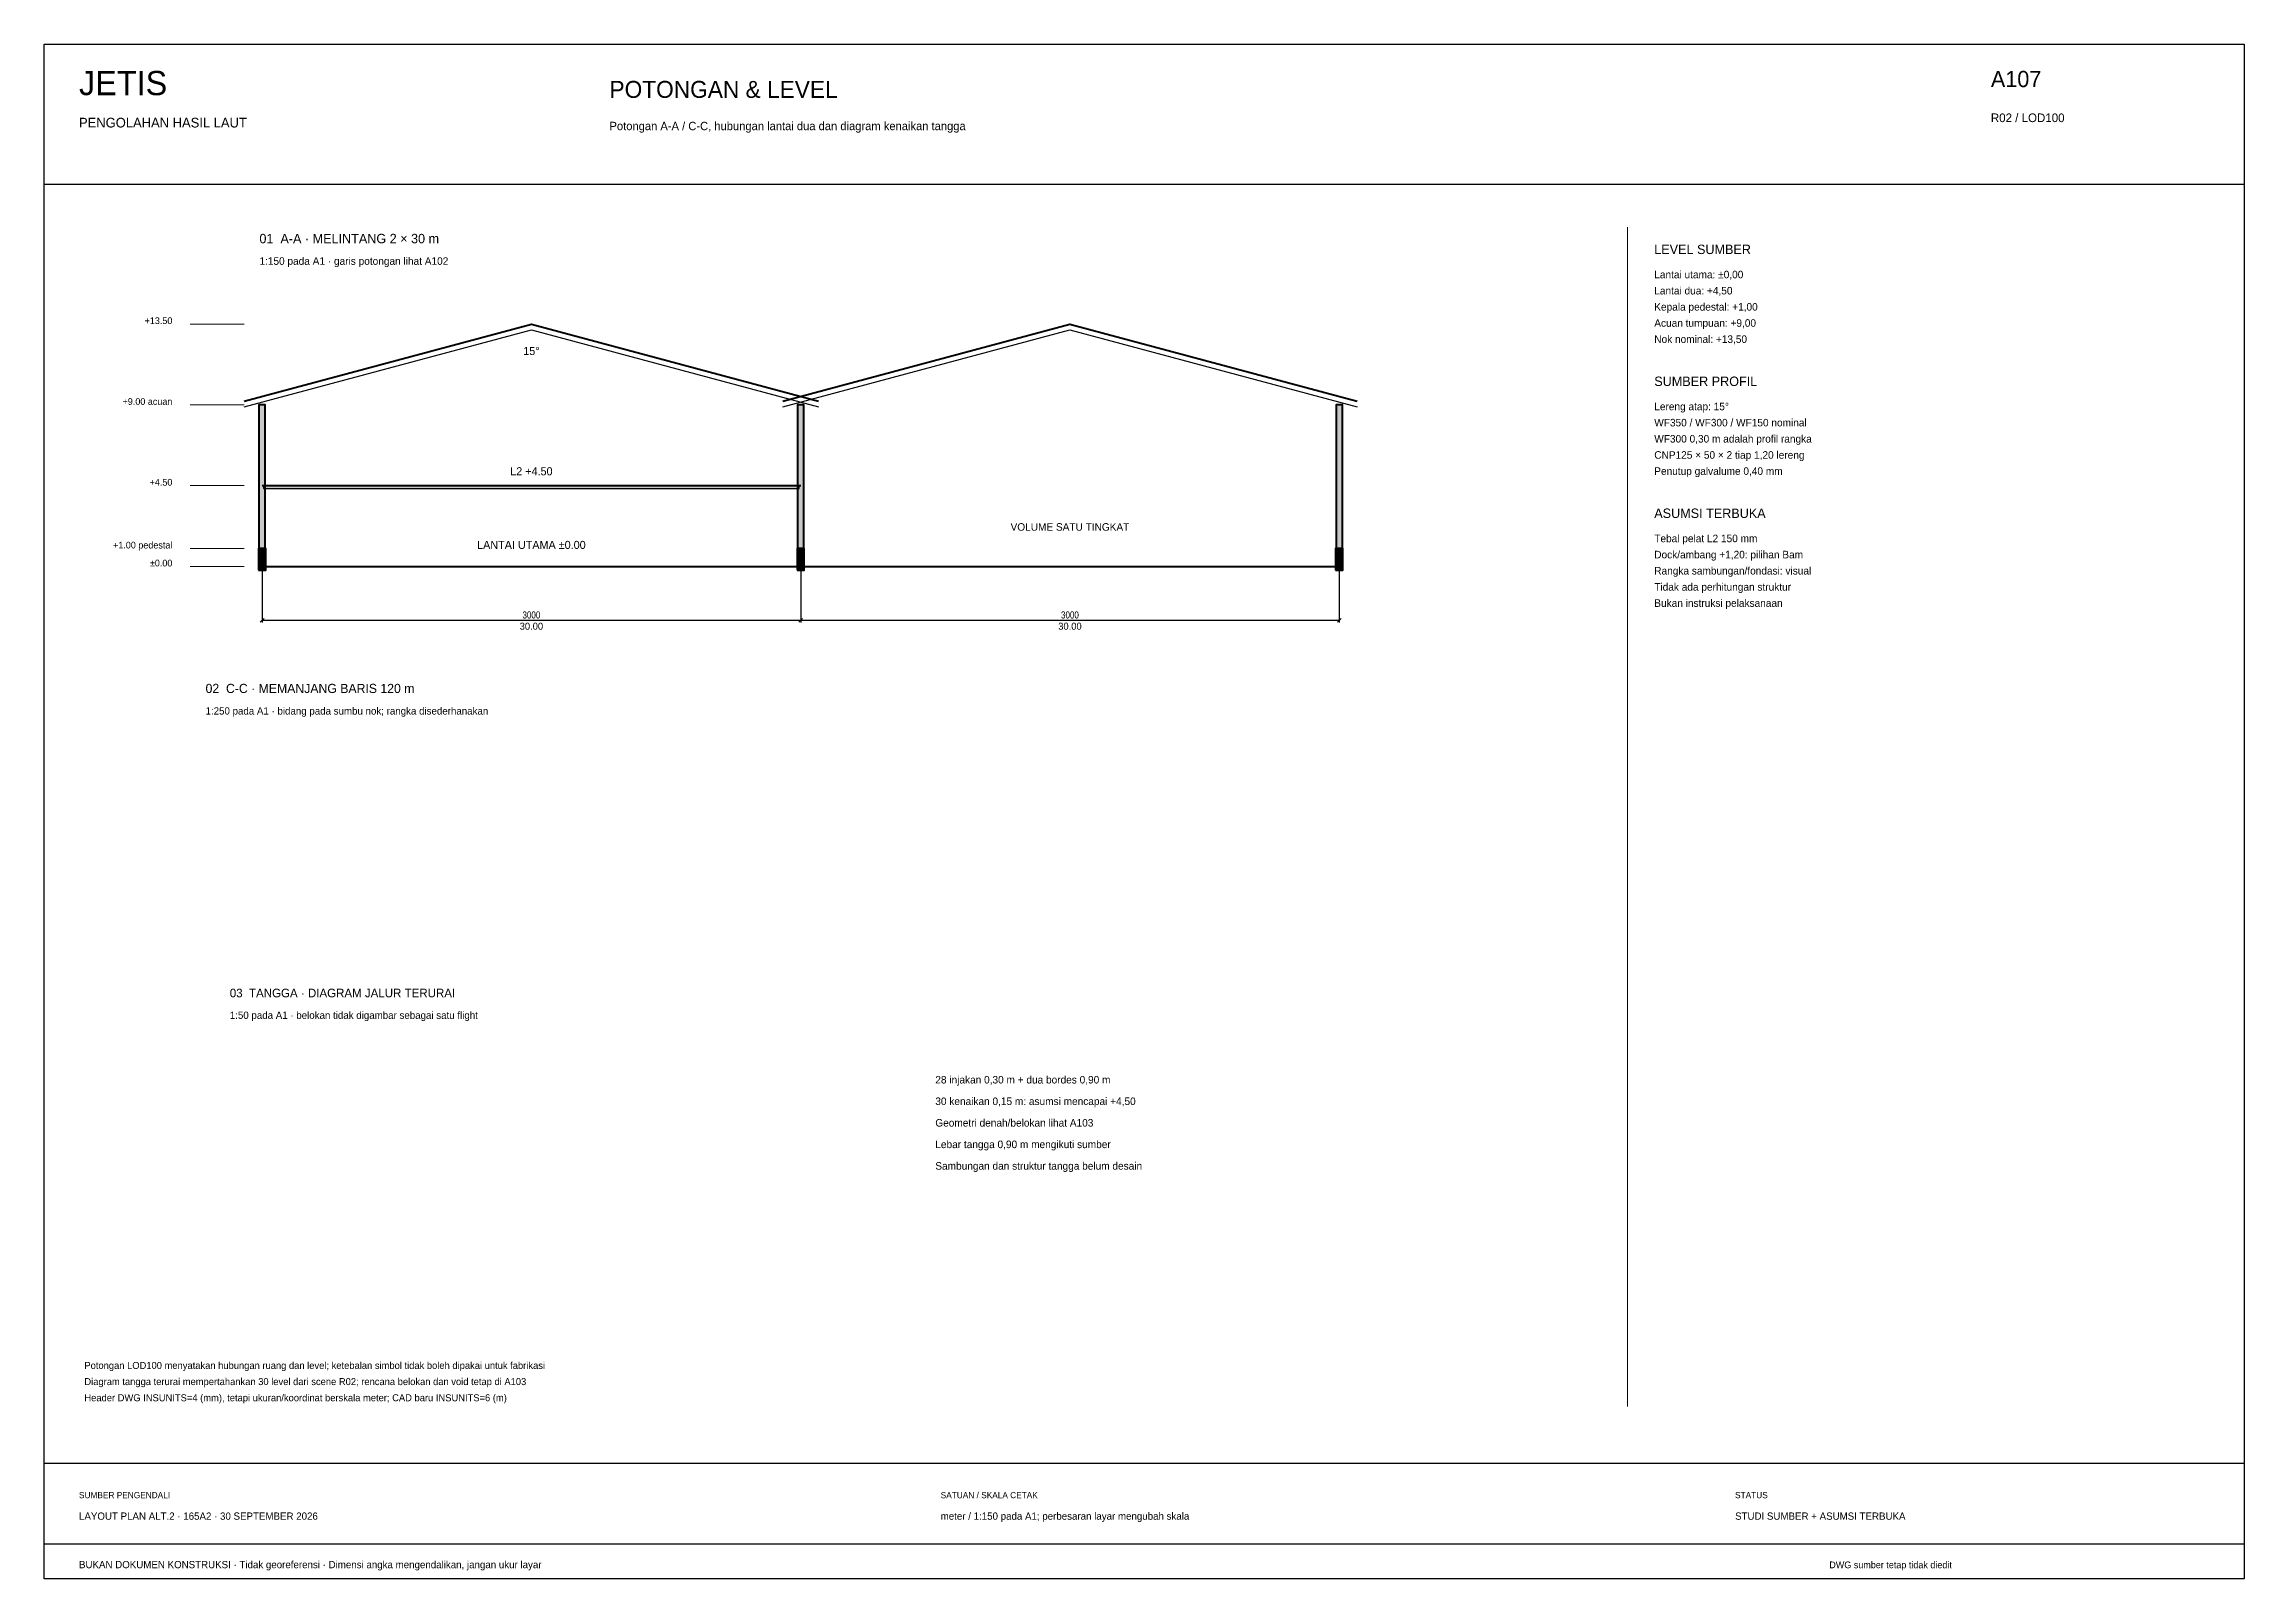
# Model space of a CAD drawing. Header units: metres. Extents: x -40 to 12011, y -1317 to 9636.
# Drawn here: x -8.7 to 113.8, y -1316.8 to -1231.3 of the extents above; entities that cross this region are included whole.
import ezdxf
from ezdxf.enums import TextEntityAlignment as Align

# ---------------------------------------------------------------- set-up
doc = ezdxf.new("R2010")
doc.units = ezdxf.units.M
for name, color, linetype, lineweight in [('DIMENSION', 8, 'Continuous', 18), ('GRID', 8, 'Continuous', 13), ('HATCH', 8, 'Continuous', 13), ('NOTE', 7, 'Continuous', 15), ('ROOF', 4, 'Continuous', 40), ('SECTION', 7, 'Continuous', 60), ('STRUCTURE', 8, 'Continuous', 25), ('TITLE', 7, 'Continuous', 30), ('UPPER_FLOOR', 4, 'Continuous', 30)]:
    doc.layers.add(name, color=color, linetype=linetype, lineweight=lineweight)
doc.styles.add('OpenSansCondensed-Light', font='OpenSansCondensed-Light.ttf')
doc.dimstyles.new('EZDXF', dxfattribs={"dimtxt": 0.25, "dimasz": 0.175, "dimexe": 0.375, "dimexo": 0.125, "dimgap": 0.1, "dimtad": 1, "dimlfac": 100, "dimzin": 12, "dimdsep": 46, "dimtxsty": 'OpenSansCondensed-Light', "dimblk": 'ARCHTICK', "dimcen": 2.5, "dimazin": 3, "dimtfac": 0.5, "dimtmove": 2, "dimatfit": 3})

# ---------------------------------------------------------------- blocks, each defined once
blk = doc.blocks.new('_ARCHTICK')
at = {"color": 0, "linetype": 'ByBlock', "const_width": 0.15}
blk.add_lwpolyline([(-0.5, -0.5), (0.5, 0.5)], dxfattribs=at)

msp = doc.modelspace()

# ---------------------------------------------------------------- hatches: boundary and pattern name
at = {"layer": 'HATCH'}
for points in [[(3.275, -1259.4), (3.625, -1259.4), (3.625, -1251.4), (3.275, -1251.4)], [(33.275, -1259.4), (33.625, -1259.4), (33.625, -1251.4), (33.275, -1251.4)], [(63.275, -1259.4), (63.625, -1259.4), (63.625, -1251.4), (63.275, -1251.4)], [(3.525, -1256.05), (33.375, -1256.05), (33.375, -1255.9), (3.525, -1255.9)], [(3.25, -1260.6), (3.65, -1260.6), (3.65, -1259.4), (3.25, -1259.4)], [(33.25, -1260.6), (33.65, -1260.6), (33.65, -1259.4), (33.25, -1259.4)], [(63.25, -1260.6), (63.65, -1260.6), (63.65, -1259.4), (63.25, -1259.4)]]:
    msp.add_hatch(color=7, dxfattribs=at).paths.add_polyline_path(points)

# ---------------------------------------------------------------- linework, layer by layer
at = {"layer": 'DIMENSION', "linetype": 'Continuous'}
for p, q in [((2.45, -1246.9), (-0.55, -1246.9)), ((2.45, -1251.4), (-0.55, -1251.4)), ((2.45, -1255.9), (-0.55, -1255.9)), ((2.45, -1259.4), (-0.55, -1259.4)), ((2.45, -1260.4), (-0.55, -1260.4)), ((3.45, -1260.4), (3.45, -1263.4)), ((33.45, -1260.4), (33.45, -1263.4)), ((33.45, -1260.4), (33.45, -1263.4)), ((63.45, -1260.4), (63.45, -1263.4)), ((3.345, -1263.505), (3.555, -1263.295)), ((3.45, -1263.4), (33.45, -1263.4)), ((33.345, -1263.505), (33.555, -1263.295)), ((33.345, -1263.505), (33.555, -1263.295)), ((33.45, -1263.4), (63.45, -1263.4)), ((63.345, -1263.505), (63.555, -1263.295))]:
    msp.add_line(p, q, dxfattribs=at)
at = {"layer": 'GRID'}
msp.add_line((79.5, -1241.5), (79.5, -1307.2), dxfattribs=at)
at = {"layer": 'ROOF', "linetype": 'Continuous'}
for points in [[(2.45, -1251.18719), (18.45, -1246.9), (34.45, -1251.18719)], [(32.45, -1251.18719), (48.45, -1246.9), (64.45, -1251.18719)]]:
    msp.add_lwpolyline(points, dxfattribs=at)
at = {"layer": 'SECTION', "linetype": 'Continuous'}
for p, q in [((3.45, -1255.9), (33.45, -1255.9)), ((3.45, -1260.4), (63.45, -1260.4))]:
    msp.add_line(p, q, dxfattribs=at)
for points in [[(3.275, -1259.4), (3.625, -1259.4), (3.625, -1251.4), (3.275, -1251.4)], [(33.275, -1259.4), (33.625, -1259.4), (33.625, -1251.4), (33.275, -1251.4)], [(63.275, -1259.4), (63.625, -1259.4), (63.625, -1251.4), (63.275, -1251.4)], [(3.25, -1260.6), (3.65, -1260.6), (3.65, -1259.4), (3.25, -1259.4)], [(33.25, -1260.6), (33.65, -1260.6), (33.65, -1259.4), (33.25, -1259.4)], [(63.25, -1260.6), (63.65, -1260.6), (63.65, -1259.4), (63.25, -1259.4)]]:
    msp.add_lwpolyline(points, close=True, dxfattribs=at)
at = {"layer": 'STRUCTURE', "linetype": 'Continuous'}
for points in [[(2.45, -1251.50306), (18.45, -1247.21587), (34.45, -1251.50306)], [(32.45, -1251.50306), (48.45, -1247.21587), (64.45, -1251.50306)]]:
    msp.add_lwpolyline(points, dxfattribs=at)
at = {"layer": 'TITLE'}
for p, q in [((-8.7, -1231.3), (113.85, -1231.3)), ((-8.7, -1316.8), (-8.7, -1231.3)), ((113.85, -1231.3), (113.85, -1316.8)), ((-8.7, -1239.1), (113.85, -1239.1)), ((-8.7, -1310.35), (113.85, -1310.35)), ((-8.7, -1314.85), (113.85, -1314.85)), ((113.85, -1316.8), (-8.7, -1316.8))]:
    msp.add_line(p, q, dxfattribs=at)
at = {"layer": 'UPPER_FLOOR', "linetype": 'Continuous'}
msp.add_lwpolyline([(3.525, -1256.05), (33.375, -1256.05), (33.375, -1255.9), (3.525, -1255.9)], close=True, dxfattribs=at)

# ---------------------------------------------------------------- texts
at = {"layer": 'DIMENSION'}
for p in [(18.45, -1263.73), (48.45, -1263.73)]:
    msp.add_text('30.00', height=0.39, dxfattribs=at).set_placement(p, align=Align.MIDDLE_CENTER)
at = {"layer": 'NOTE'}
for s, p in [('+13.50', (-1.55, -1246.9)), ('+9.00 acuan', (-1.55, -1251.4)), ('+4.50', (-1.55, -1255.9)), ('+1.00 pedestal', (-1.55, -1259.4)), ('±0.00', (-1.55, -1260.4))]:
    msp.add_text(s, height=0.375, dxfattribs=at).set_placement(p, align=Align.RIGHT)
msp.add_text('VOLUME SATU TINGKAT', height=0.42, dxfattribs=at).set_placement((48.45, -1258.2), align=Align.MIDDLE_CENTER)
at = {"layer": 'ROOF'}
msp.add_text('15°', height=0.45, dxfattribs=at).set_placement((18.45, -1248.4), align=Align.MIDDLE_CENTER)
at = {"layer": 'TITLE'}
for s, height, p in [('JETIS', 1.35, (-6.75, -1234.15)), ('A107', 0.9, (99.75, -1233.7)), ('POTONGAN & LEVEL', 0.945, (22.8, -1234.3)), ('R02 / LOD100', 0.48, (99.75, -1235.65)), ('PENGOLAHAN HASIL LAUT', 0.54, (-6.75, -1235.95)), ('Potongan A-A / C-C, hubungan lantai dua dan diagram kenaikan tangga', 0.465, (22.8, -1236.1)), ('01  A-A · MELINTANG 2 × 30 m', 0.525, (3.3, -1242.4)), ('LEVEL SUMBER', 0.525, (81, -1243)), ('1:150 pada A1 · garis potongan lihat A102', 0.42, (3.3, -1243.6)), ('Lantai utama: ±0,00', 0.42, (81, -1244.35)), ('Lantai dua: +4,50', 0.42, (81, -1245.25)), ('Kepala pedestal: +1,00', 0.42, (81, -1246.15)), ('Acuan tumpuan: +9,00', 0.42, (81, -1247.05)), ('Nok nominal: +13,50', 0.42, (81, -1247.95)), ('SUMBER PROFIL', 0.525, (81, -1250.35)), ('WF350 / WF300 / WF150 nominal', 0.42, (81, -1252.6)), ('Lereng atap: 15°', 0.42, (81, -1251.7)), ('WF300 0,30 m adalah profil rangka', 0.42, (81, -1253.5)), ('CNP125 × 50 × 2 tiap 1,20 lereng', 0.42, (81, -1254.4)), ('Penutup galvalume 0,40 mm', 0.42, (81, -1255.3)), ('ASUMSI TERBUKA', 0.525, (81, -1257.7)), ('Tebal pelat L2 150 mm', 0.42, (81, -1259.05)), ('Dock/ambang +1,20: pilihan Bam', 0.42, (81, -1259.95)), ('Rangka sambungan/fondasi: visual', 0.42, (81, -1260.85)), ('Tidak ada perhitungan struktur', 0.42, (81, -1261.75)), ('Bukan instruksi pelaksanaan', 0.42, (81, -1262.65)), ('02  C-C · MEMANJANG BARIS 120 m', 0.51, (0.3, -1267.45)), ('1:250 pada A1 · bidang pada sumbu nok; rangka disederhanakan', 0.405, (0.3, -1268.65)), ('03  TANGGA · DIAGRAM JALUR TERURAI', 0.48, (1.65, -1284.4)), ('1:50 pada A1 · belokan tidak digambar sebagai satu flight', 0.405, (1.65, -1285.6)), ('28 injakan 0,30 m + dua bordes 0,90 m', 0.42, (40.95, -1289.2)), ('30 kenaikan 0,15 m: asumsi mencapai +4,50', 0.42, (40.95, -1290.4)), ('Geometri denah/belokan lihat A103', 0.42, (40.95, -1291.6)), ('Lebar tangga 0,90 m mengikuti sumber', 0.42, (40.95, -1292.8)), ('Sambungan dan struktur tangga belum desain', 0.42, (40.95, -1294)), ('Potongan LOD100 menyatakan hubungan ruang dan level; ketebalan simbol tidak boleh dipakai untuk fabrikasi', 0.39, (-6.45, -1305.1)), ('Diagram tangga terurai mempertahankan 30 level dari scene R02; rencana belokan dan void tetap di A103', 0.39, (-6.45, -1306)), ('Header DWG INSUNITS=4 (mm), tetapi ukuran/koordinat berskala meter; CAD baru INSUNITS=6 (m)', 0.39, (-6.45, -1306.9)), ('SUMBER PENGENDALI', 0.345, (-6.75, -1312.3)), ('SATUAN / SKALA CETAK', 0.345, (41.25, -1312.3)), ('STATUS', 0.345, (85.5, -1312.3)), ('LAYOUT PLAN ALT.2 · 165A2 · 30 SEPTEMBER 2026', 0.405, (-6.75, -1313.5)), ('meter / 1:150 pada A1; perbesaran layar mengubah skala', 0.405, (41.25, -1313.5)), ('STUDI SUMBER + ASUMSI TERBUKA', 0.405, (85.5, -1313.5)), ('BUKAN DOKUMEN KONSTRUKSI · Tidak georeferensi · Dimensi angka mengendalikan, jangan ukur layar', 0.405, (-6.75, -1316.2)), ('DWG sumber tetap tidak diedit', 0.375, (90.75, -1316.2))]:
    msp.add_text(s, height=height, dxfattribs=at).set_placement(p)
msp.add_text('LANTAI UTAMA ±0.00', height=0.45, dxfattribs=at).set_placement((18.45, -1259.2), align=Align.MIDDLE_CENTER)
at = {"layer": 'UPPER_FLOOR'}
msp.add_text('L2 +4.50', height=0.45, dxfattribs=at).set_placement((18.45, -1255.1), align=Align.MIDDLE_CENTER)

# ---------------------------------------------------------------- dimensions: what is measured, and where the dimension line sits
at = {"layer": 'DIMENSION'}
for base, p1, p2 in [((3.45, -1263.4), (3.45, -1260.4), (33.45, -1260.4)), ((33.45, -1263.4), (33.45, -1260.4), (63.45, -1260.4))]:
    msp.add_linear_dim(base=base, p1=p1, p2=p2, dimstyle='EZDXF', override={"dimtxt": 0.39, "dimasz": 0.12, "dimexe": 0.12, "dimexo": 0.09, "dimtad": 1, "dimdec": 2, "dimclrd": 8, "dimclre": 8, "dimclrt": 8}, dxfattribs=at).render()

doc.saveas('drawing.dxf')
